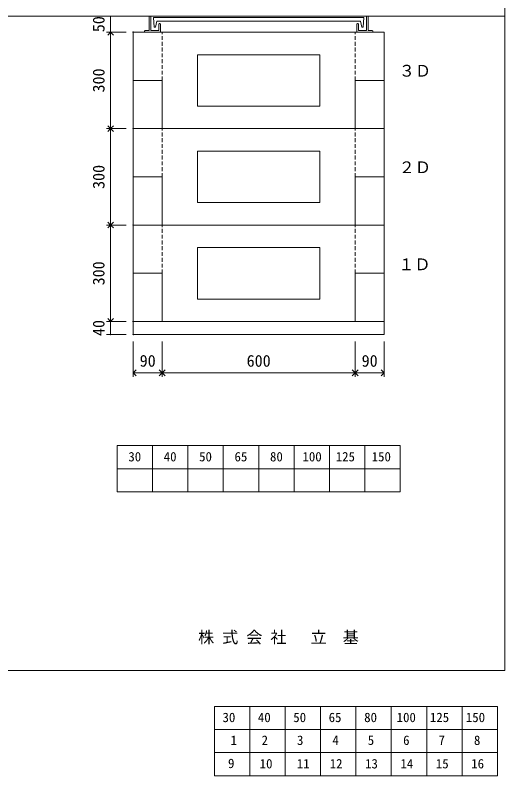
# Model space of a CAD drawing. Units: millimetres, scale not verified. Extents: x -4890 to 18490, y -2301 to 2302.
# Drawn here: x 3368 to 4890, y -2301 to 64 of the extents above; entities that cross this region are included whole.
import ezdxf
from ezdxf.enums import TextEntityAlignment as Align

# ---------------------------------------------------------------- set-up
doc = ezdxf.new("R2010")
doc.units = ezdxf.units.MM
doc.header["$LTSCALE"] = 10
doc.header["$PDMODE"] = 32
doc.header["$PDSIZE"] = 2
for name, pattern in [('DASHED1', [1.8, 1.2, -0.6]), ('USER2', [50.8, 31.75, -6.35, 6.35, -6.35]), ('USER5', [3.185, 0.01, -3.175])]:
    doc.linetypes.add(name, pattern=pattern)
for name, color, linetype, lineweight in [('0-1_Defpoints', 7, 'USER2', 5), ('0-2_waku', 7, 'Continuous', 18), ('0-3_gaikei', 7, 'Continuous', 18), ('0-4_kakure', 7, 'USER5', 18), ('0-5_sunpou', 7, 'Continuous', 5), ('0-8_uchigawa', 6, 'Continuous', 18), ('0-A_futa', 3, 'Continuous', 18), ('0-B_GL', 4, 'Continuous', 18), ('0-D_文字１', 7, 'Continuous', 18), ('1-4_文字２', 7, 'Continuous', 5)]:
    doc.layers.add(name, color=color, linetype=linetype, lineweight=lineweight)
doc.styles.add('ＭＳ ゴシック', font='')
doc.styles.get('ＭＳ ゴシック').set_extended_font_data('MS Gothic')

# ---------------------------------------------------------------- blocks, each defined once
blk = doc.blocks.new('_Open90')
at = {"layer": '0-5_sunpou'}
blk.add_line((0, 0), (-1, 0), dxfattribs=at)
blk.add_lwpolyline([(-0.5, 0.5), (0, 0), (-0.5, -0.5)], dxfattribs=at)
blk = doc.blocks.new('D68')
at = {"layer": '0-1_Defpoints'}
for p in [(5182.32, 2214.36), (5112.02, 1914.36), (5182.32, 1914.36)]:
    blk.add_point(p, dxfattribs=at)
at = {"layer": '0-5_sunpou'}
for p, q in [((5160.32, 2214.36), (5099.02, 2214.36)), ((5112.02, 2196.36), (5112.02, 1932.36)), ((5160.32, 1914.36), (5099.02, 1914.36))]:
    blk.add_line(p, q, dxfattribs=at)
at = {"layer": '0-5_sunpou', "xscale": 18, "yscale": 18}
for p, rotation in [((5112.02, 2214.36), 90), ((5112.02, 1914.36), 270)]:
    blk.add_blockref('_Open90', p, dxfattribs=dict(at, rotation=rotation))
at = {"layer": '0-5_sunpou', "style": 'ＭＳ ゴシック'}
blk.add_text('300', height=36.66, rotation=90, dxfattribs=at).set_placement((5104.02, 2026.86), align=Align.BOTTOM_LEFT)
blk = doc.blocks.new('D69')
at = {"layer": '0-1_Defpoints'}
for p in [(5182.32, 1614.36), (5112.02, 1314.36), (5182.32, 1314.36)]:
    blk.add_point(p, dxfattribs=at)
at = {"layer": '0-5_sunpou'}
for p, q in [((5160.32, 1614.36), (5099.02, 1614.36)), ((5112.02, 1596.36), (5112.02, 1332.36)), ((5160.32, 1314.36), (5099.02, 1314.36))]:
    blk.add_line(p, q, dxfattribs=at)
at = {"layer": '0-5_sunpou', "xscale": 18, "yscale": 18}
for p, rotation in [((5112.02, 1614.36), 90), ((5112.02, 1314.36), 270)]:
    blk.add_blockref('_Open90', p, dxfattribs=dict(at, rotation=rotation))
at = {"layer": '0-5_sunpou', "style": 'ＭＳ ゴシック'}
blk.add_text('300', height=36.66, rotation=90, dxfattribs=at).set_placement((5104.02, 1426.86), align=Align.BOTTOM_LEFT)
blk = doc.blocks.new('D60')
at = {"layer": '0-1_Defpoints'}
for p in [(5182.32, 1914.36), (5112.02, 1614.36), (5182.32, 1614.36)]:
    blk.add_point(p, dxfattribs=at)
at = {"layer": '0-5_sunpou'}
for p, q in [((5160.32, 1914.36), (5099.02, 1914.36)), ((5112.02, 1896.36), (5112.02, 1632.36)), ((5160.32, 1614.36), (5099.02, 1614.36))]:
    blk.add_line(p, q, dxfattribs=at)
at = {"layer": '0-5_sunpou', "xscale": 18, "yscale": 18}
for p, rotation in [((5112.02, 1914.36), 90), ((5112.02, 1614.36), 270)]:
    blk.add_blockref('_Open90', p, dxfattribs=dict(at, rotation=rotation))
at = {"layer": '0-5_sunpou', "style": 'ＭＳ ゴシック'}
blk.add_text('300', height=36.66, rotation=90, dxfattribs=at).set_placement((5104.02, 1726.86), align=Align.BOTTOM_LEFT)
blk = doc.blocks.new('D64')
at = {"layer": '0-1_Defpoints'}
for p in [(5182.32, 1314.36), (5112.02, 1274.36), (5182.32, 1274.36)]:
    blk.add_point(p, dxfattribs=at)
at = {"layer": '0-5_sunpou'}
for p, q in [((5160.32, 1314.36), (5099.02, 1314.36)), ((5112.02, 1314.36), (5112.02, 1274.36)), ((5160.32, 1274.36), (5099.02, 1274.36))]:
    blk.add_line(p, q, dxfattribs=at)
at = {"layer": '0-5_sunpou', "style": 'ＭＳ ゴシック'}
blk.add_text('40', height=36.66, rotation=90, dxfattribs=at).set_placement((5104.02, 1269.36), align=Align.BOTTOM_LEFT)

msp = doc.modelspace()

# ---------------------------------------------------------------- linework, layer by layer
at = {"layer": '0-2_waku'}
for p, q in [((4890, 2301.53), (4890, -1973.47)), ((4890, 2301.53), (4890, -1973.47)), ((3685, -1274.47), (3685, -1418.47)), ((3685, -1274.47), (3685, -1418.47)), ((3685, -1274.47), (3685, -1418.47)), ((3685, -1274.47), (3685, -1418.47)), ((3685, -1274.47), (4565, -1274.47)), ((3795, -1274.47), (3795, -1418.47)), ((3905, -1274.47), (3905, -1418.47)), ((3905, -1274.47), (3905, -1418.47)), ((4015, -1274.47), (4015, -1418.47)), ((4125, -1274.47), (4125, -1418.47)), ((4235, -1274.47), (4235, -1418.47)), ((4345, -1274.47), (4345, -1418.47)), ((4455, -1274.47), (4455, -1418.47)), ((4565, -1274.47), (4565, -1418.47)), ((3685, -1346.47), (4565, -1346.47)), ((3685, -1418.47), (4565, -1418.47)), ((-1230, -1973.47), (4890, -1973.47)), ((-1230, -1973.47), (4890, -1973.47)), ((-1230, -1973.47), (4890, -1973.47))]:
    msp.add_line(p, q, dxfattribs=at)
at = {"layer": '0-3_gaikei'}
for p, q in [((4515, 11.53), (3735, 11.53)), ((4515, 11.53), (3735, 11.53)), ((4515, 11.53), (3735, 11.53)), ((3735, 11.53), (3735, -138.47)), ((4425, 11.53), (3825, 11.53)), ((4515, 11.53), (4515, -138.47)), ((4515, 11.53), (4515, -138.47)), ((3825, -138.47), (3735, -138.47)), ((3735, -138.47), (3735, -288.47)), ((3825, -138.47), (3825, -288.47)), ((3825, -138.47), (3825, -288.47)), ((4425, -138.47), (4425, -288.47)), ((4515, -138.47), (4425, -138.47)), ((4515, -138.47), (4515, -288.47)), ((4515, -288.47), (3735, -288.47)), ((4515, -288.47), (3735, -288.47)), ((4515, -288.47), (3735, -288.47)), ((4515, -288.47), (3735, -288.47)), ((4515, -288.47), (3735, -288.47)), ((4515, -288.47), (3735, -288.47)), ((4515, -288.47), (3735, -288.47)), ((4515, -288.47), (3735, -288.47)), ((4515, -288.47), (3735, -288.47)), ((3735, -288.47), (3735, -438.47)), ((4425, -288.47), (3825, -288.47)), ((4425, -288.47), (3825, -288.47)), ((4425, -288.47), (3825, -288.47)), ((4515, -288.47), (4515, -438.47)), ((4515, -288.47), (4515, -438.47)), ((3825, -438.47), (3735, -438.47)), ((3735, -438.47), (3735, -588.47)), ((3825, -438.47), (3825, -588.47)), ((3825, -438.47), (3825, -588.47)), ((4425, -438.47), (4425, -588.47)), ((4515, -438.47), (4425, -438.47)), ((4515, -438.47), (4515, -588.47)), ((3735, -588.47), (3735, -738.47)), ((3735, -588.47), (3735, -738.47)), ((4515, -588.47), (3735, -588.47)), ((4515, -588.47), (3735, -588.47)), ((4515, -588.47), (3735, -588.47)), ((4515, -588.47), (3735, -588.47)), ((4515, -588.47), (3735, -588.47)), ((4515, -588.47), (3735, -588.47)), ((4425, -588.47), (3825, -588.47)), ((4425, -588.47), (3825, -588.47)), ((4515, -588.47), (4515, -738.47)), ((3825, -738.47), (3735, -738.47)), ((3735, -738.47), (3735, -888.47)), ((3825, -738.47), (3825, -888.47)), ((3825, -738.47), (3825, -888.47)), ((4425, -738.47), (4425, -888.47)), ((4515, -738.47), (4515, -888.47)), ((4515, -888.47), (3735, -888.47)), ((4515, -888.47), (3735, -888.47)), ((4515, -888.47), (3735, -888.47)), ((4515, -888.47), (3735, -888.47)), ((3735, -928.47), (3735, -888.47)), ((4515, -888.47), (3735, -888.47)), ((4515, -888.47), (3735, -888.47)), ((4425, -888.47), (3825, -888.47)), ((4515, -928.47), (4515, -888.47)), ((4515, -928.47), (3735, -928.47)), ((4515, -928.47), (3735, -928.47))]:
    msp.add_line(p, q, dxfattribs=at)
for points in [[(4515, 11.53), (3735, 11.53), (3735, -138.47)], [(4515, -288.47), (3735, -288.47), (3735, -438.47)], [(4515, -588.47), (4515, -738.47), (4425, -738.47)]]:
    msp.add_lwpolyline(points, dxfattribs=at)
at = {"layer": '0-4_kakure', "linetype": 'DASHED1', "lineweight": 5}
for p, q in [((3825, -138.47), (3825, 11.53)), ((4425, -138.47), (4425, 11.53)), ((3825, -438.47), (3825, -288.47)), ((4425, -438.47), (4425, -288.47)), ((3825, -738.47), (3825, -588.47)), ((4425, -738.47), (4425, -588.47))]:
    msp.add_line(p, q, dxfattribs=at)
at = {"layer": '0-5_sunpou'}
for p, q in [((3713, 61.53), (3651.7, 61.53)), ((3664.7, 61.53), (3664.7, 11.53)), ((3713, 11.53), (3651.7, 11.53)), ((3713, -288.47), (3651.7, -288.47)), ((3735, -950.47), (3735, -1060.91)), ((3825, -950.47), (3825, -1060.91)), ((3825, -950.47), (3825, -1060.91)), ((4425, -950.47), (4425, -1060.91)), ((4425, -950.47), (4425, -1060.91)), ((4515, -950.47), (4515, -1060.91)), ((3753, -1047.91), (3807, -1047.91)), ((3843, -1047.91), (4407, -1047.91)), ((4443, -1047.91), (4497, -1047.91))]:
    msp.add_line(p, q, dxfattribs=at)
at = {"layer": '0-8_uchigawa'}
for p, q in [((3935, -218.47), (3935, -58.47)), ((4315, -58.47), (3935, -58.47)), ((4315, -58.47), (3935, -58.47)), ((4315, -58.47), (3935, -58.47)), ((4315, -218.47), (4315, -58.47)), ((4315, -218.47), (3935, -218.47)), ((4315, -218.47), (3935, -218.47)), ((4315, -218.47), (3935, -218.47)), ((3935, -518.47), (3935, -358.47)), ((4315, -358.47), (3935, -358.47)), ((4315, -358.47), (3935, -358.47)), ((4315, -358.47), (3935, -358.47)), ((4315, -518.47), (4315, -358.47)), ((4315, -518.47), (3935, -518.47)), ((4315, -518.47), (3935, -518.47)), ((4315, -518.47), (3935, -518.47)), ((4315, -658.47), (3935, -658.47)), ((4315, -658.47), (3935, -658.47)), ((4315, -818.47), (3935, -818.47)), ((4315, -818.47), (3935, -818.47))]:
    msp.add_line(p, q, dxfattribs=at)
for points in [[(3935, -218.47), (3935, -58.47), (3935, -218.47)], [(4315, -218.47), (4315, -58.47), (4315, -218.47)], [(3935, -518.47), (3935, -358.47), (3935, -518.47)], [(4315, -518.47), (4315, -358.47), (4315, -518.47)], [(3935, -658.47), (3935, -818.47), (3935, -658.47)], [(4315, -658.47), (4315, -818.47), (4315, -658.47)]]:
    msp.add_lwpolyline(points, dxfattribs=at)
at = {"layer": '0-A_futa'}
for p, q in [((3785, 59.53), (3785, 16.53)), ((3787, 61.53), (3790, 61.53)), ((3790, 61.53), (3790, 16.53)), ((3797.81, 57.03), (4452.14, 57.03)), ((3797.81, 57.03), (3800.3, 27.03)), ((4452.14, 57.03), (4449.89, 27.03)), ((4460, 61.53), (4460, 16.53)), ((4460, 61.53), (4463, 61.53)), ((4465, 59.53), (4465, 16.53)), ((3800.3, 27.03), (3804.01, 27.03)), ((3808.33, 46.03), (3804.01, 27.03)), ((3808.33, 46.03), (4441.67, 46.03)), ((3815, 36.53), (3815, 16.53)), ((3817, 38.53), (3818, 38.53)), ((3820, 36.53), (3820, 11.53)), ((4430, 36.53), (4430, 11.53)), ((4433, 38.53), (4432, 38.53)), ((4435, 36.53), (4435, 16.53)), ((4441.67, 46.03), (4445.99, 27.03)), ((4449.89, 27.03), (4445.99, 27.03)), ((3770, 14.53), (3770, 13.53)), ((3772, 16.53), (3785, 16.53)), ((3820, 11.53), (3772, 11.53)), ((3790, 16.53), (3815, 16.53)), ((4430, 11.53), (4478, 11.53)), ((4460, 16.53), (4435, 16.53)), ((4478, 16.53), (4465, 16.53)), ((4480, 14.53), (4480, 13.53))]:
    msp.add_line(p, q, dxfattribs=at)
for centre, start, end in [((3787, 59.53), 90, 180), ((4463, 59.53), 0, 90), ((3817, 36.53), 90, 180), ((3818, 36.53), 0, 90), ((4432, 36.53), 90, 180), ((4433, 36.53), 0, 90), ((3772, 14.53), 90, 180), ((3772, 13.53), 180, 270), ((4478, 14.53), 0, 90), ((4478, 13.53), 270, 0)]:
    msp.add_arc(centre, 2, start, end, dxfattribs=at)
at = {"layer": '0-B_GL'}
msp.add_line((-1230, 61.53), (4890, 61.53), dxfattribs=at)
at = {"layer": '1-4_文字２'}
for p, q in [((3987.32, -2085.43), (3987.32, -2229.43)), ((3987.32, -2085.43), (3987.32, -2229.43)), ((3987.32, -2085.43), (3987.32, -2229.43)), ((3987.32, -2085.43), (3987.32, -2229.43)), ((3987.32, -2085.43), (4867.32, -2085.43)), ((3987.32, -2085.43), (3987.32, -2229.43)), ((3987.32, -2085.43), (3987.32, -2229.43)), ((3987.32, -2085.43), (3987.32, -2229.43)), ((3987.32, -2085.43), (3987.32, -2229.43)), ((3987.32, -2085.43), (4867.32, -2085.43)), ((4097.32, -2085.43), (4097.32, -2229.43)), ((4097.32, -2085.43), (4097.32, -2229.43)), ((4207.32, -2085.43), (4207.32, -2229.43)), ((4207.32, -2085.43), (4207.32, -2229.43)), ((4207.32, -2085.43), (4207.32, -2229.43)), ((4207.32, -2085.43), (4207.32, -2229.43)), ((4317.32, -2085.43), (4317.32, -2229.43)), ((4317.32, -2085.43), (4317.32, -2229.43)), ((4427.32, -2085.43), (4427.32, -2229.43)), ((4427.32, -2085.43), (4427.32, -2229.43)), ((4537.32, -2085.43), (4537.32, -2229.43)), ((4537.32, -2085.43), (4537.32, -2229.43)), ((4647.32, -2085.43), (4647.32, -2229.43)), ((4647.32, -2085.43), (4647.32, -2229.43)), ((4757.32, -2085.43), (4757.32, -2229.43)), ((4757.32, -2085.43), (4757.32, -2229.43)), ((4867.32, -2085.43), (4867.32, -2229.43)), ((4867.32, -2085.43), (4867.32, -2229.43)), ((3987.32, -2157.43), (4867.32, -2157.43)), ((3987.32, -2157.43), (4867.32, -2157.43)), ((3987.32, -2229.43), (4867.32, -2229.43)), ((3987.32, -2229.43), (4867.32, -2229.43)), ((3987.32, -2229.43), (3987.32, -2301.43)), ((3987.32, -2229.43), (3987.32, -2301.43)), ((3987.32, -2229.43), (3987.32, -2301.43)), ((3987.32, -2229.43), (3987.32, -2301.43)), ((3987.32, -2229.43), (4867.32, -2229.43)), ((3987.32, -2229.43), (3987.32, -2301.43)), ((3987.32, -2229.43), (3987.32, -2301.43)), ((3987.32, -2229.43), (3987.32, -2301.43)), ((3987.32, -2229.43), (3987.32, -2301.43)), ((3987.32, -2229.43), (4867.32, -2229.43)), ((4097.32, -2229.43), (4097.32, -2301.43)), ((4097.32, -2229.43), (4097.32, -2301.43)), ((4207.32, -2229.43), (4207.32, -2301.43)), ((4207.32, -2229.43), (4207.32, -2301.43)), ((4207.32, -2229.43), (4207.32, -2301.43)), ((4207.32, -2229.43), (4207.32, -2301.43)), ((4317.32, -2229.43), (4317.32, -2301.43)), ((4317.32, -2229.43), (4317.32, -2301.43)), ((4427.32, -2229.43), (4427.32, -2301.43)), ((4427.32, -2229.43), (4427.32, -2301.43)), ((4537.32, -2229.43), (4537.32, -2301.43)), ((4537.32, -2229.43), (4537.32, -2301.43)), ((4647.32, -2229.43), (4647.32, -2301.43)), ((4647.32, -2229.43), (4647.32, -2301.43)), ((4757.32, -2229.43), (4757.32, -2301.43)), ((4757.32, -2229.43), (4757.32, -2301.43)), ((4867.32, -2229.43), (4867.32, -2301.43)), ((4867.32, -2229.43), (4867.32, -2301.43)), ((3987.32, -2301.43), (4867.32, -2301.43)), ((3987.32, -2301.43), (4867.32, -2301.43))]:
    msp.add_line(p, q, dxfattribs=at)

# ---------------------------------------------------------------- block references
at = {"layer": '0-5_sunpou'}
for name in ['D68', 'D60', 'D69', 'D64']:
    msp.add_blockref(name, (-1447.32, -2202.83), dxfattribs=at)
at = {"layer": '0-5_sunpou', "xscale": 18, "yscale": 18, "rotation": 180}
for p in [(3735, -1047.91), (3825, -1047.91), (4425, -1047.91)]:
    msp.add_blockref('_Open90', p, dxfattribs=at)
at = {"layer": '0-5_sunpou', "xscale": 18, "yscale": 18}
for p in [(3825, -1047.91), (4425, -1047.91), (4515, -1047.91)]:
    msp.add_blockref('_Open90', p, dxfattribs=at)

# ---------------------------------------------------------------- texts
at = {"layer": '0-5_sunpou', "style": 'ＭＳ ゴシック'}
msp.add_text('50', height=36.66, rotation=90, dxfattribs=at).set_placement((3656.7, 11.53), align=Align.BOTTOM_LEFT)
for s, p in [('90', (3755, -1039.91)), ('600', (4087.5, -1039.91)), ('90', (4445, -1039.91))]:
    msp.add_text(s, height=36.66, dxfattribs=at).set_placement(p, align=Align.BOTTOM_LEFT)
at = {"layer": '0-D_文字１', "style": 'ＭＳ ゴシック'}
for s, height, p in [('３Ｄ', 36.66, (4560.68, -137.73)), ('２Ｄ', 36.66, (4560.54, -437.91)), ('１Ｄ', 36.66, (4559.23, -739.77)), ('30', 29.33, (3719.77, -1332.28)), ('40', 29.33, (3829.77, -1332.28)), ('50', 29.33, (3939.77, -1332.28)), ('65', 29.33, (4049.77, -1332.28)), ('80', 29.33, (4160.18, -1332.28)), ('100', 29.33, (4261.05, -1332.28)), ('125', 29.33, (4364.44, -1332.28)), ('150', 29.33, (4476.2, -1332.28)), ('株 式 会 社 \u3000立\u3000基', 36.66, (3936.53, -1899.83))]:
    msp.add_text(s, height=height, dxfattribs=at).set_placement(p, align=Align.BOTTOM_LEFT)
at = {"layer": '1-4_文字２', "style": 'ＭＳ ゴシック'}
for s, p in [('30', (4012.48, -2143.25)), ('30', (4012.48, -2143.25)), ('40', (4122.48, -2143.25)), ('40', (4122.48, -2143.25)), ('50', (4232.48, -2143.25)), ('50', (4232.48, -2143.25)), ('65', (4342.48, -2143.25)), ('65', (4342.48, -2143.25)), ('80', (4452.88, -2143.25)), ('80', (4452.88, -2143.25)), ('100', (4553.76, -2143.25)), ('100', (4553.76, -2143.25)), ('125', (4657.15, -2143.25)), ('125', (4657.15, -2143.25)), ('150', (4768.91, -2143.25)), ('150', (4768.91, -2143.25)), ('2', (4134.06, -2214.28)), ('3', (4244.06, -2214.28)), ('6', (4574.06, -2214.28)), ('8', (4794.06, -2214.28)), ('1', (4037.62, -2214.28)), ('4', (4354.06, -2214.28)), ('5', (4464.06, -2214.28)), ('7', (4684.06, -2214.28)), ('9', (4029.56, -2286.28)), ('10', (4127.97, -2287.25)), ('11', (4243.47, -2287.25)), ('12', (4345.68, -2287.25)), ('13', (4455.68, -2287.25)), ('14', (4565.68, -2287.25)), ('15', (4675.68, -2287.25)), ('16', (4785.68, -2287.25))]:
    msp.add_text(s, height=29.33, dxfattribs=at).set_placement(p, align=Align.BOTTOM_LEFT)

doc.saveas('drawing.dxf')
